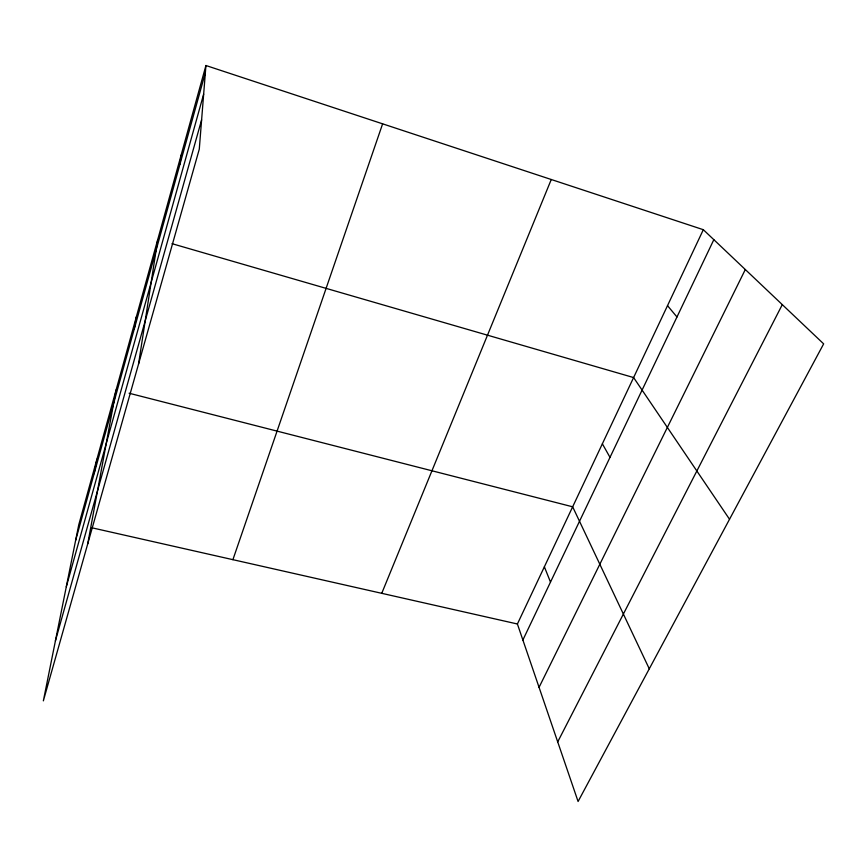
<?xml version="1.0" encoding="UTF-8"?>
<svg xmlns="http://www.w3.org/2000/svg" width="867" height="867" viewBox="0 0 867 867"><rect width="100%" height="100%" fill="white"/><g stroke="black" fill="none" stroke-linecap="round" stroke-linejoin="round"><path stroke-width="1.3" d="M205.934 65.513L199.28 149.167L43.35 700.861L78.756 524.817L205.934 65.513L703.321 229.701L823.65 343.863L578.083 801.487L517.404 623.991L703.321 229.701M179.968 164.221L181.105 155.171M138.557 363.999L157.751 239.541M134.255 329.005L136.347 316.813M87.73 543.837L116.113 389.901M94.113 473.729L96.941 459.131M75.624 540.401L205.371 72.622M66.293 586.796L203.658 94.124M55.401 640.919L201.61 119.841M232.909 559.67L382.618 123.84M381.751 593.321L551.26 179.512M522.877 640.009L713.834 239.682M539.057 687.347L745.306 269.539M557.709 741.892L782.294 304.631M91.815 527.775L517.404 623.991M129.107 393.228L572.664 506.805L649.275 668.815M172.034 243.681L633.604 377.557L729.526 519.257M667.514 305.65L676.964 316.975M602.37 443.806L610 457.364M544.368 566.801L550.502 582.093"/></g></svg>
